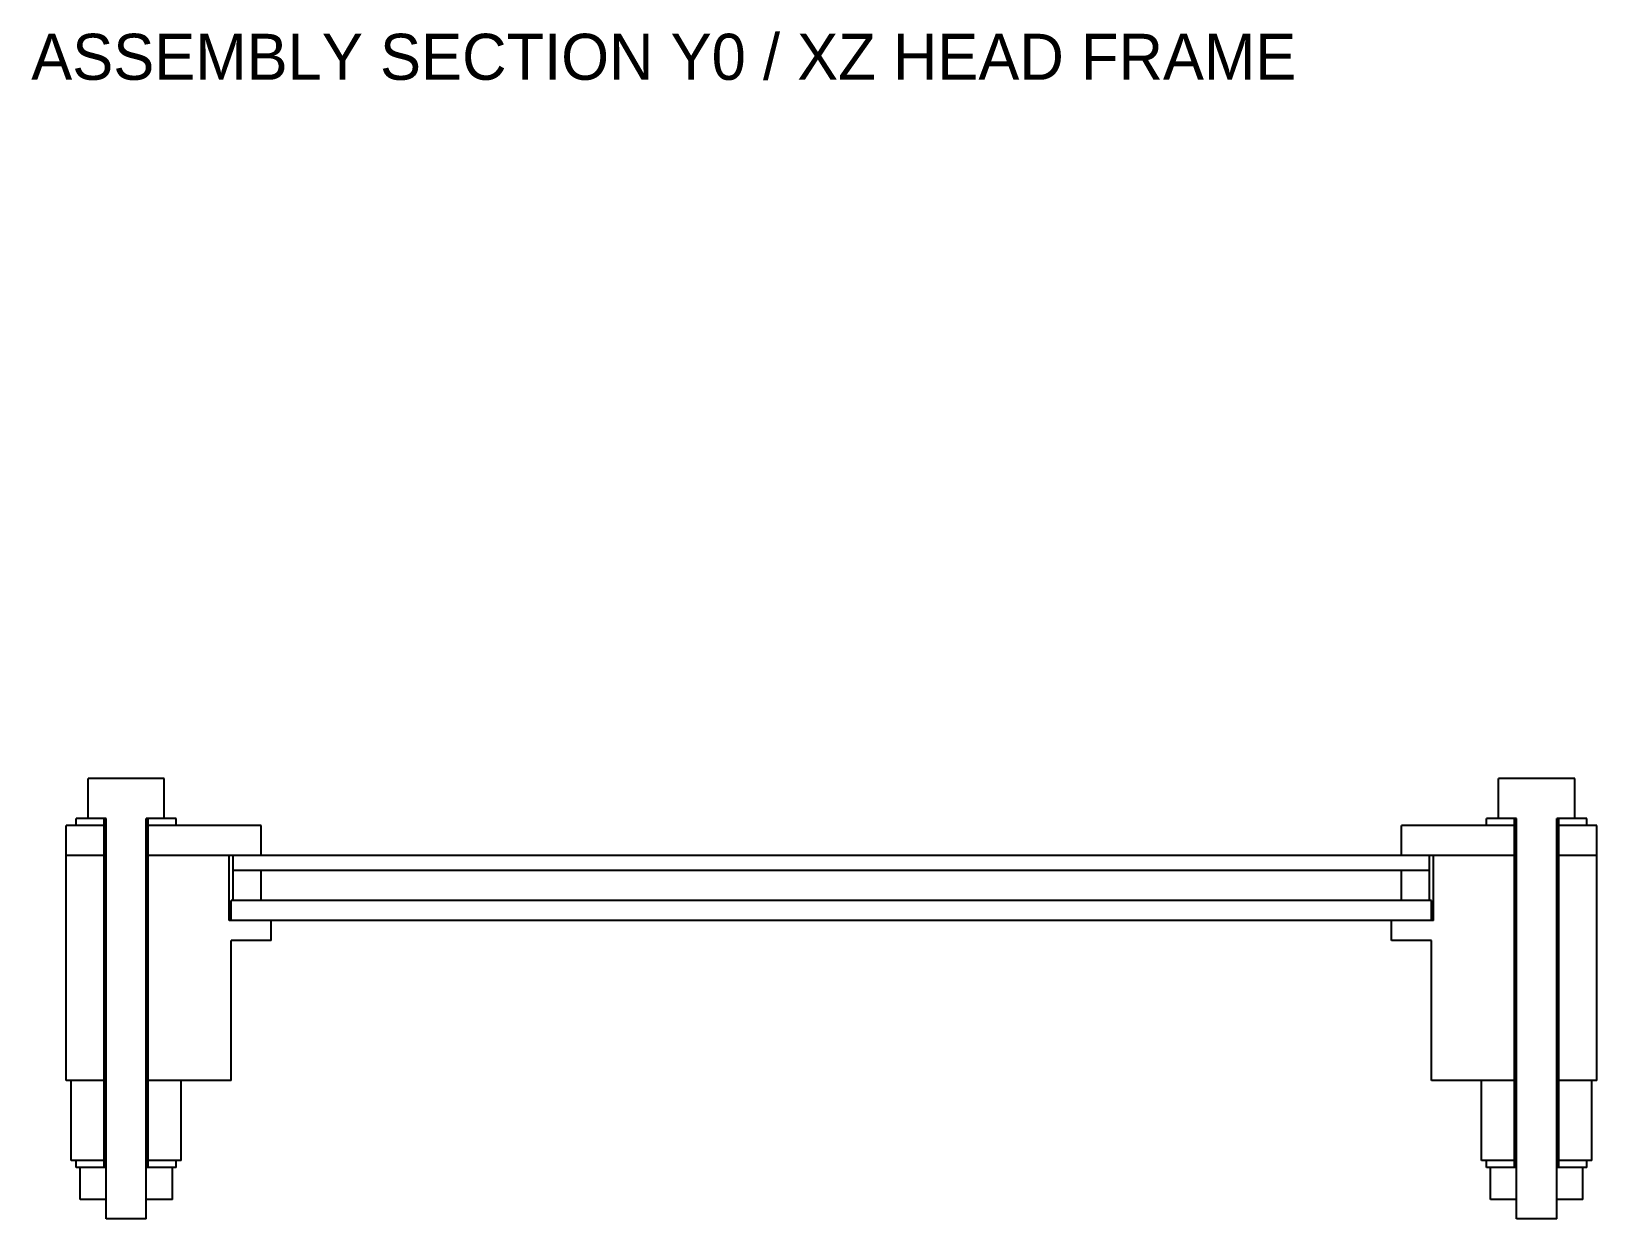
# Model space of a CAD drawing. Header units: millimetres. Extents: x -42 to 48, y -114 to 41.
# Drawn here: x -40 to 38.2, y -17.9 to 41.4 of the extents above; entities outside this region: 3.
import ezdxf

# ---------------------------------------------------------------- set-up
doc = ezdxf.new("R2010")
doc.units = ezdxf.units.MM
doc.layers.add('NOTE', color=3, linetype='Continuous')
doc.layers.add('SECTION', color=5, linetype='Continuous')

msp = doc.modelspace()

# ---------------------------------------------------------------- linework, layer by layer
at = {"layer": 'SECTION'}
for p, q in [((-37.15, 2.1), (-37.15, 4.1)), ((-33.35, 4.1), (-37.15, 4.1)), ((-33.35, 2.1), (-33.35, 4.1)), ((33.35, 2.1), (33.35, 4.1)), ((37.15, 4.1), (33.35, 4.1)), ((37.15, 2.1), (37.15, 4.1)), ((-38.25, 0.25), (-38.25, 1.75)), ((-36.35, 1.75), (-38.25, 1.75)), ((-37.75, 1.75), (-37.75, 2.1)), ((-36.35, 2.1), (-37.75, 2.1)), ((-36.35, 1.75), (-37.75, 1.75)), ((-36.25, 2.1), (-37.15, 2.1)), ((-36.35, 1.75), (-36.35, 2.1)), ((-36.35, 0.25), (-36.35, 1.75)), ((-36.25, -17.9), (-36.25, 2.1)), ((-33.35, 2.1), (-34.25, 2.1)), ((-34.25, -17.9), (-34.25, 2.1)), ((-32.75, 2.1), (-34.15, 2.1)), ((-34.15, 1.75), (-34.15, 2.1)), ((-34.15, 0.25), (-34.15, 1.75)), ((-28.5, 1.75), (-34.15, 1.75)), ((-32.75, 1.75), (-34.15, 1.75)), ((-32.75, 1.75), (-32.75, 2.1)), ((-28.5, 0.25), (-28.5, 1.75)), ((28.5, 0.25), (28.5, 1.75)), ((34.15, 1.75), (28.5, 1.75)), ((32.75, 1.75), (32.75, 2.1)), ((34.15, 2.1), (32.75, 2.1)), ((34.15, 1.75), (32.75, 1.75)), ((34.25, 2.1), (33.35, 2.1)), ((34.15, 1.75), (34.15, 2.1)), ((34.15, 0.25), (34.15, 1.75)), ((34.25, -17.9), (34.25, 2.1)), ((37.15, 2.1), (36.25, 2.1)), ((36.25, -17.9), (36.25, 2.1)), ((37.75, 2.1), (36.35, 2.1)), ((36.35, 1.75), (36.35, 2.1)), ((36.35, 0.25), (36.35, 1.75)), ((38.25, 1.75), (36.35, 1.75)), ((37.75, 1.75), (36.35, 1.75)), ((37.75, 1.75), (37.75, 2.1)), ((38.25, 0.25), (38.25, 1.75)), ((-38.25, -11), (-38.25, 0.25)), ((-36.35, 0.25), (-38.25, 0.25)), ((-36.35, 0.25), (-38.25, 0.25)), ((-36.35, -11), (-36.35, 0.25)), ((-34.15, -11), (-34.15, 0.25)), ((-30.1, 0.25), (-34.15, 0.25)), ((-28.5, 0.25), (-34.15, 0.25)), ((-30.1, -3), (-30.1, 0.25)), ((-29.9, -0.5), (-29.9, 0.25)), ((29.9, 0.25), (-29.9, 0.25)), ((34.15, 0.25), (28.5, 0.25)), ((29.9, -0.5), (29.9, 0.25)), ((34.15, 0.25), (30.1, 0.25)), ((30.1, -3), (30.1, 0.25)), ((34.15, -11), (34.15, 0.25)), ((36.35, -11), (36.35, 0.25)), ((38.25, 0.25), (36.35, 0.25)), ((38.25, 0.25), (36.35, 0.25)), ((38.25, -11), (38.25, 0.25)), ((-29.9, -2), (-29.9, -0.5)), ((-28.5, -0.5), (-29.9, -0.5)), ((29.9, -0.5), (-29.9, -0.5)), ((-28.5, -2), (-28.5, -0.5)), ((29.9, -0.5), (28.5, -0.5)), ((28.5, -2), (28.5, -0.5)), ((29.9, -2), (29.9, -0.5)), ((-30, -3), (-30, -2)), ((30, -2), (-30, -2)), ((-28.5, -2), (-29.9, -2)), ((29.9, -2), (28.5, -2)), ((30, -3), (30, -2)), ((-28, -3), (-30.1, -3)), ((30, -3), (-30, -3)), ((-28, -4), (-28, -3)), ((30.1, -3), (28, -3)), ((28, -4), (28, -3)), ((-30, -11), (-30, -4)), ((-28, -4), (-30, -4)), ((30, -4), (28, -4)), ((30, -11), (30, -4)), ((-36.35, -11), (-38.25, -11)), ((-36.35, -11), (-38, -11)), ((-38, -15), (-38, -11)), ((-36.35, -15), (-36.35, -11)), ((-30, -11), (-34.15, -11)), ((-32.5, -11), (-34.15, -11)), ((-34.15, -15), (-34.15, -11)), ((-32.5, -15), (-32.5, -11)), ((34.15, -11), (30, -11)), ((34.15, -11), (32.5, -11)), ((32.5, -15), (32.5, -11)), ((34.15, -15), (34.15, -11)), ((38.25, -11), (36.35, -11)), ((38, -11), (36.35, -11)), ((36.35, -15), (36.35, -11)), ((38, -15), (38, -11)), ((-36.35, -15), (-38, -15)), ((-37.75, -15.35), (-37.75, -15)), ((-36.35, -15), (-37.75, -15)), ((-36.35, -15.35), (-37.75, -15.35)), ((-37.559, -16.95), (-37.559, -15.35)), ((-36.25, -15.35), (-37.559, -15.35)), ((-36.35, -15.35), (-36.35, -15)), ((-36.25, -16.95), (-36.25, -15.35)), ((-34.25, -16.95), (-34.25, -15.35)), ((-32.941, -15.35), (-34.25, -15.35)), ((-32.5, -15), (-34.15, -15)), ((-32.75, -15), (-34.15, -15)), ((-34.15, -15.35), (-34.15, -15)), ((-32.75, -15.35), (-34.15, -15.35)), ((-32.941, -16.95), (-32.941, -15.35)), ((-32.75, -15.35), (-32.75, -15)), ((34.15, -15), (32.5, -15)), ((32.75, -15.35), (32.75, -15)), ((34.15, -15), (32.75, -15)), ((34.15, -15.35), (32.75, -15.35)), ((32.941, -16.95), (32.941, -15.35)), ((34.25, -15.35), (32.941, -15.35)), ((34.15, -15.35), (34.15, -15)), ((34.25, -16.95), (34.25, -15.35)), ((36.25, -16.95), (36.25, -15.35)), ((37.559, -15.35), (36.25, -15.35)), ((38, -15), (36.35, -15)), ((37.75, -15), (36.35, -15)), ((36.35, -15.35), (36.35, -15)), ((37.75, -15.35), (36.35, -15.35)), ((37.559, -16.95), (37.559, -15.35)), ((37.75, -15.35), (37.75, -15)), ((-36.25, -16.95), (-37.559, -16.95)), ((-32.941, -16.95), (-34.25, -16.95)), ((34.25, -16.95), (32.941, -16.95)), ((37.559, -16.95), (36.25, -16.95)), ((-34.25, -17.9), (-36.25, -17.9)), ((36.25, -17.9), (34.25, -17.9))]:
    msp.add_line(p, q, dxfattribs=at)

# ---------------------------------------------------------------- texts
at = {"layer": 'NOTE'}
for s, height, p in [('ASSEMBLY SECTION Y0 / XZ HEAD FRAME', 2.3, (-40, 39)), ('CD-MOUNT01 ACTUAL SECTION Y0 / XZ HEAD COORDINATES / mm', 2.1, (-42, -105)), ('X+/-35.25 holes;70.5 pitch; all stack elevations per PDF page1', 2.1, (-42, -109)), ('Existing frame context only; not a full re-release of that older part', 2.1, (-42, -113))]:
    msp.add_text(s, height=height, dxfattribs=at).set_placement(p)

doc.saveas('drawing.dxf')
